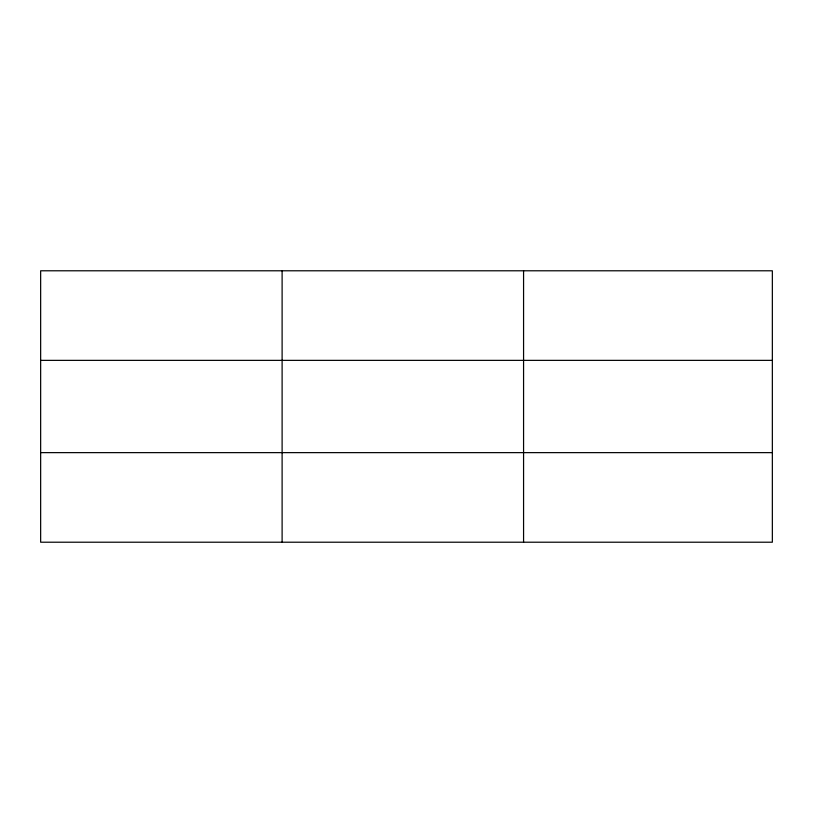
<?xml version="1.0" encoding="UTF-8"?>
<svg xmlns="http://www.w3.org/2000/svg" width="813" height="813" viewBox="0 0 813 813"><rect width="100%" height="100%" fill="white"/><g stroke="black" fill="none" stroke-linecap="round" stroke-linejoin="round"><path stroke-width="1.22" d="M282.111 270.79L282.111 542.21M523.572 270.79L523.572 542.21M772.35 360.362L772.35 270.79L40.65 270.79L40.65 542.21L772.35 542.21L772.35 360.362L40.65 360.362M40.65 452.638L772.35 452.638"/></g></svg>
